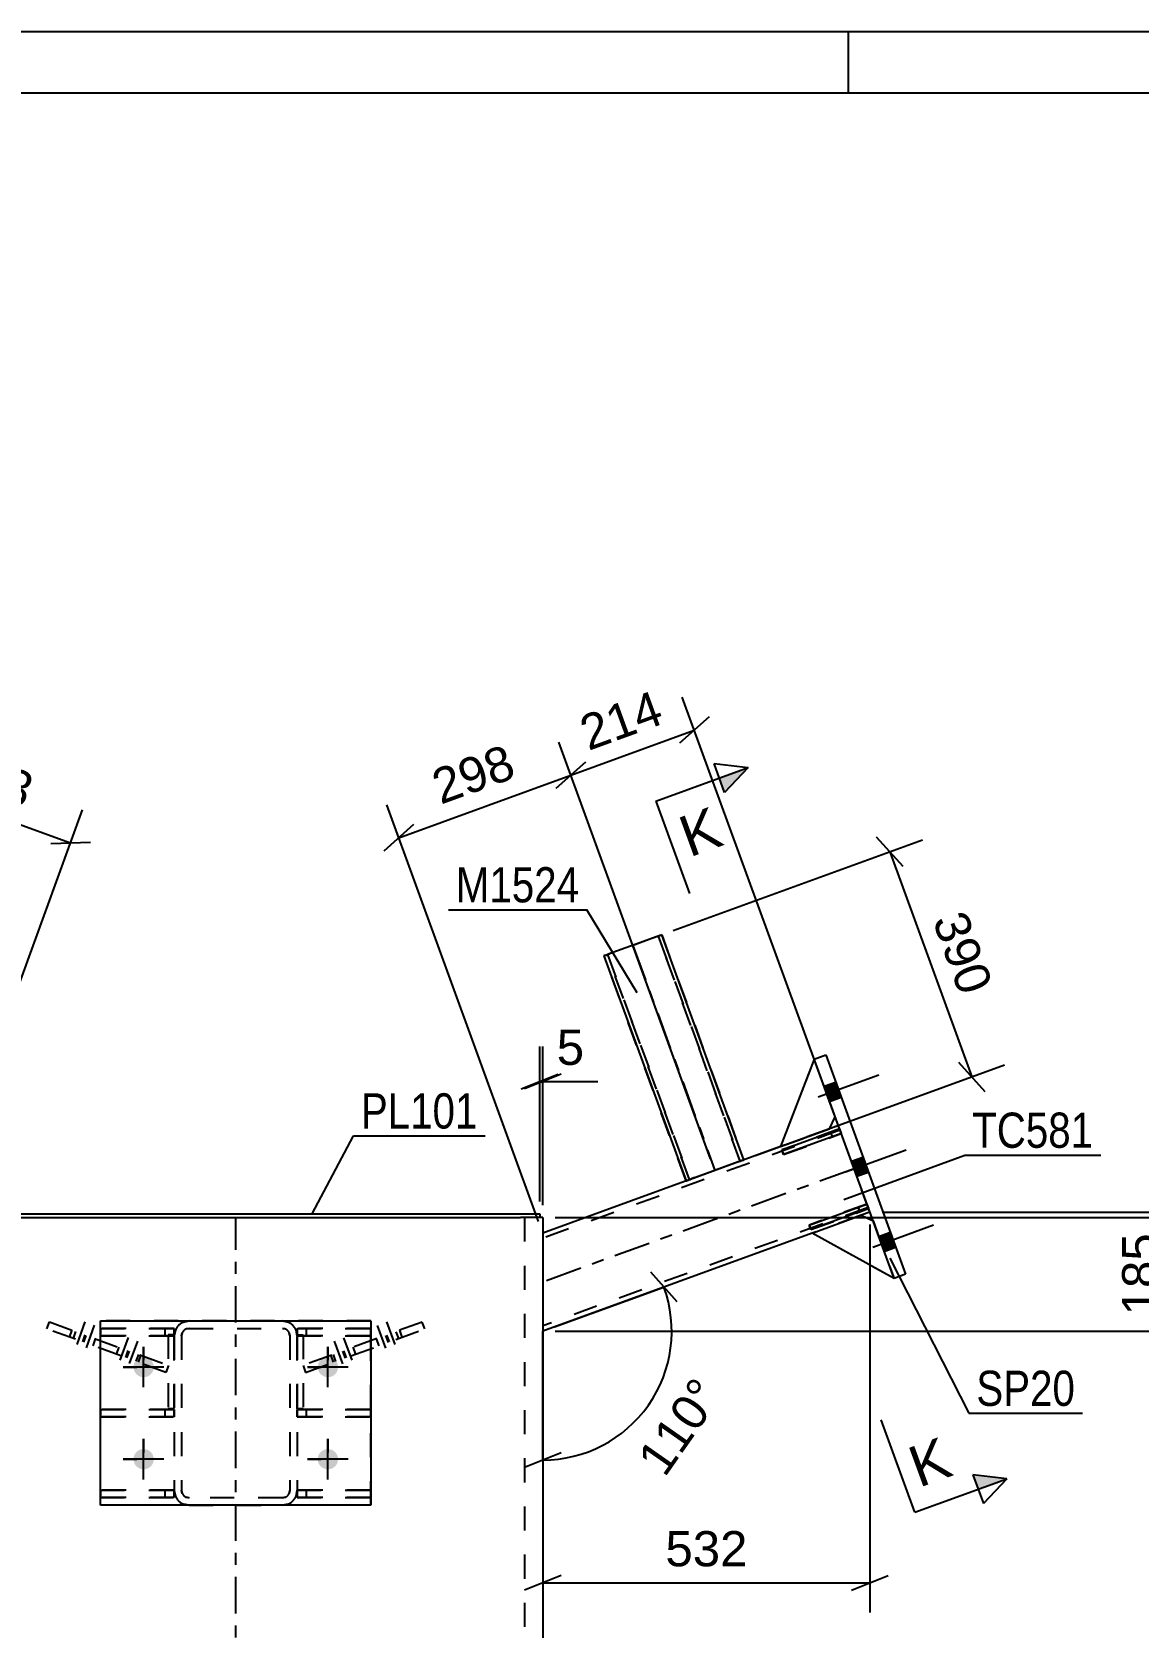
# Model space of a CAD drawing. Header units: millimetres. Extents: x 0 to 841, y 0 to 594.
# Drawn here: x 354.5 to 444.6, y 464.1 to 594 of the extents above; entities that cross this region are included whole.
import ezdxf

# ---------------------------------------------------------------- set-up
doc = ezdxf.new("R2010")
doc.units = ezdxf.units.MM
doc.linetypes.add('DXK_LINE_DOT2', pattern=[3.9198, 1.9599, -1.9599])
doc.linetypes.add('DXK_LINE_DOT3', pattern=[5.9187, 2.979, -0.9799, 0.9799, -0.9799])
doc.styles.add('Arial', font='arial.ttf', dxfattribs={"height": 0.2})
doc.styles.add('Arial Narrow', font='ARIALN.TTF', dxfattribs={"height": 0.2})

# ---------------------------------------------------------------- blocks, each defined once
blk = doc.blocks.new('Unknown-284856302-1131')
at = {"color": 5, "linetype": 'Continuous'}
for p, q in [((841, 594), (0, 594)), ((421, 589), (421, 594)), ((836, 589), (5, 589))]:
    blk.add_line(p, q, dxfattribs=at)
blk = doc.blocks.new('Part-284856302-24089 - 24076')
at = {"color": 7, "linetype": 'DXK_LINE_DOT2'}
for p, q in [((360.11, 488.44), (366.11, 488.44)), ((360.11, 487.84), (360.11, 488.44)), ((365.36, 487.84), (365.36, 488.44)), ((366.11, 488.44), (366.11, 487.84)), ((366.11, 487.84), (360.11, 487.84))]:
    blk.add_line(p, q, dxfattribs=at)
blk = doc.blocks.new('Part-284856302-24077 - 24076')
at = {"color": 7, "linetype": 'DXK_LINE_DOT2'}
for p, q in [((366.2, 488.32), (366.11, 487.86)), ((366.11, 487.86), (366.2, 488.32)), ((367.31, 489.06), (366.85, 488.97)), ((366.85, 488.97), (367.31, 489.06)), ((367.08, 488.42), (367.31, 488.46)), ((367.31, 488.46), (367.08, 488.42)), ((367.31, 489.06), (374.91, 489.06)), ((367.31, 488.46), (374.91, 488.46)), ((375.37, 488.97), (374.91, 489.06)), ((374.91, 489.06), (375.37, 488.97)), ((374.91, 488.46), (375.14, 488.42)), ((375.14, 488.42), (374.91, 488.46)), ((376.11, 487.86), (376.02, 488.32)), ((376.02, 488.32), (376.11, 487.86)), ((366.11, 487.86), (366.11, 475.26)), ((366.71, 487.86), (366.76, 488.09)), ((366.76, 488.09), (366.71, 487.86)), ((366.71, 487.86), (366.71, 475.26)), ((375.46, 488.09), (375.51, 487.86)), ((375.51, 487.86), (375.46, 488.09)), ((375.51, 487.86), (375.51, 475.26)), ((376.11, 487.86), (376.11, 475.26)), ((366.11, 475.26), (366.2, 474.8)), ((366.2, 474.8), (366.11, 475.26)), ((366.76, 475.03), (366.71, 475.26)), ((366.71, 475.26), (366.76, 475.03)), ((366.85, 474.15), (367.31, 474.06)), ((367.31, 474.06), (366.85, 474.15)), ((367.31, 474.66), (367.08, 474.71)), ((367.08, 474.71), (367.31, 474.66)), ((374.91, 474.66), (367.31, 474.66)), ((367.31, 474.06), (374.91, 474.06)), ((375.14, 474.71), (374.91, 474.66)), ((374.91, 474.66), (375.14, 474.71)), ((374.91, 474.06), (375.37, 474.15)), ((375.37, 474.15), (374.91, 474.06)), ((375.51, 475.26), (375.46, 475.03)), ((375.46, 475.03), (375.51, 475.26)), ((376.02, 474.8), (376.11, 475.26)), ((376.11, 475.26), (376.02, 474.8))]:
    blk.add_line(p, q, dxfattribs=at)
at = {"color": 7, "linetype": 'DXK_LINE_DOT3'}
blk.add_line((371.11, 481.56), (371.11, 481.56), dxfattribs=at)
at = {"color": 7, "linetype": 'DXK_LINE_DOT2'}
for centre, radius, start, end in [((367.31, 487.86), 1.2, 112.5, 157.5), ((367.31, 487.86), 1.2, 112.5, 157.5), ((367.31, 487.86), 0.6, 112.5, 157.5), ((367.31, 487.86), 0.6, 112.5, 157.5), ((374.91, 487.86), 0.6, 22.5, 67.5), ((374.91, 487.86), 0.6, 22.5, 67.5), ((374.91, 487.86), 1.2, 22.5, 67.5), ((374.91, 487.86), 1.2, 22.5, 67.5), ((367.31, 475.26), 1.2, 202.5, 247.5), ((367.31, 475.26), 1.2, 202.5, 247.5), ((367.31, 475.26), 0.6, 202.5, 247.5), ((367.31, 475.26), 0.6, 202.5, 247.5), ((374.91, 475.26), 0.6, 292.5, 337.5), ((374.91, 475.26), 0.6, 292.5, 337.5), ((374.91, 475.26), 1.2, 292.5, 337.5), ((374.91, 475.26), 1.2, 292.5, 337.5)]:
    blk.add_arc(centre, radius, start, end, dxfattribs=at)
blk = doc.blocks.new('Part-284856302-24082 - 24076')
at = {"color": 7, "linetype": 'DXK_LINE_DOT2'}
for p, q in [((366.2, 488.32), (366.11, 487.86)), ((366.11, 487.86), (366.2, 488.32)), ((367.31, 489.06), (366.85, 488.97)), ((366.85, 488.97), (367.31, 489.06)), ((367.08, 488.42), (367.31, 488.46)), ((367.31, 488.46), (367.08, 488.42)), ((367.31, 489.06), (374.91, 489.06)), ((367.31, 488.46), (374.91, 488.46)), ((375.37, 488.97), (374.91, 489.06)), ((374.91, 489.06), (375.37, 488.97)), ((374.91, 488.46), (375.14, 488.42)), ((375.14, 488.42), (374.91, 488.46)), ((376.11, 487.86), (376.02, 488.32)), ((376.02, 488.32), (376.11, 487.86)), ((366.11, 487.86), (366.11, 475.26)), ((366.71, 487.86), (366.76, 488.09)), ((366.76, 488.09), (366.71, 487.86)), ((366.71, 487.86), (366.71, 475.26)), ((375.46, 488.09), (375.51, 487.86)), ((375.51, 487.86), (375.46, 488.09)), ((375.51, 487.86), (375.51, 475.26)), ((376.11, 487.86), (376.11, 475.26)), ((366.11, 475.26), (366.2, 474.8)), ((366.2, 474.8), (366.11, 475.26)), ((366.76, 475.03), (366.71, 475.26)), ((366.71, 475.26), (366.76, 475.03)), ((366.85, 474.15), (367.31, 474.06)), ((367.31, 474.06), (366.85, 474.15)), ((367.31, 474.66), (367.08, 474.71)), ((367.08, 474.71), (367.31, 474.66)), ((374.91, 474.66), (367.31, 474.66)), ((367.31, 474.06), (374.91, 474.06)), ((375.14, 474.71), (374.91, 474.66)), ((374.91, 474.66), (375.14, 474.71)), ((374.91, 474.06), (375.37, 474.15)), ((375.37, 474.15), (374.91, 474.06)), ((375.51, 475.26), (375.46, 475.03)), ((375.46, 475.03), (375.51, 475.26)), ((376.02, 474.8), (376.11, 475.26)), ((376.11, 475.26), (376.02, 474.8))]:
    blk.add_line(p, q, dxfattribs=at)
at = {"color": 7, "linetype": 'DXK_LINE_DOT3'}
blk.add_line((371.11, 481.56), (371.11, 481.56), dxfattribs=at)
at = {"color": 7, "linetype": 'DXK_LINE_DOT2'}
for centre, radius, start, end in [((367.31, 487.86), 1.2, 112.5, 157.5), ((367.31, 487.86), 1.2, 112.5, 157.5), ((367.31, 487.86), 0.6, 112.5, 157.5), ((367.31, 487.86), 0.6, 112.5, 157.5), ((374.91, 487.86), 0.6, 22.5, 67.5), ((374.91, 487.86), 0.6, 22.5, 67.5), ((374.91, 487.86), 1.2, 22.5, 67.5), ((374.91, 487.86), 1.2, 22.5, 67.5), ((367.31, 475.26), 1.2, 202.5, 247.5), ((367.31, 475.26), 1.2, 202.5, 247.5), ((367.31, 475.26), 0.6, 202.5, 247.5), ((367.31, 475.26), 0.6, 202.5, 247.5), ((374.91, 475.26), 0.6, 292.5, 337.5), ((374.91, 475.26), 0.6, 292.5, 337.5), ((374.91, 475.26), 1.2, 292.5, 337.5), ((374.91, 475.26), 1.2, 292.5, 337.5)]:
    blk.add_arc(centre, radius, start, end, dxfattribs=at)
blk = doc.blocks.new('Part-284856302-24084 - 24076')
at = {"color": 2, "linetype": 'Continuous'}
for p, q in [((360.11, 474.06), (360.11, 489.06)), ((360.11, 489.06), (382.11, 489.06)), ((382.11, 489.06), (382.11, 474.06)), ((382.11, 474.06), (360.11, 474.06))]:
    blk.add_line(p, q, dxfattribs=at)
blk = doc.blocks.new('Part-284856302-24086 - 24076')
at = {"color": 7, "linetype": 'DXK_LINE_DOT2'}
for p, q in [((360.11, 474.06), (360.11, 489.06)), ((382.11, 489.06), (360.11, 489.06)), ((382.11, 474.06), (382.11, 489.06)), ((382.11, 474.06), (360.11, 474.06))]:
    blk.add_line(p, q, dxfattribs=at)
blk = doc.blocks.new('Part-284856302-24088 - 24076')
at = {"color": 7, "linetype": 'DXK_LINE_DOT2'}
for p, q in [((360.11, 481.86), (366.11, 481.86)), ((360.11, 481.26), (360.11, 481.86)), ((365.36, 481.26), (365.36, 481.86)), ((366.11, 481.86), (366.11, 481.26)), ((366.11, 481.26), (360.11, 481.26))]:
    blk.add_line(p, q, dxfattribs=at)
blk = doc.blocks.new('Part-284856302-24090 - 24076')
at = {"color": 7, "linetype": 'DXK_LINE_DOT2'}
for p, q in [((360.11, 475.29), (366.11, 475.29)), ((360.11, 474.69), (360.11, 475.29)), ((365.36, 474.69), (365.36, 475.29)), ((366.11, 475.29), (366.11, 474.69)), ((366.11, 474.69), (360.11, 474.69))]:
    blk.add_line(p, q, dxfattribs=at)
blk = doc.blocks.new('Part-284856302-24091 - 24076')
at = {"color": 7, "linetype": 'DXK_LINE_DOT2'}
for p, q in [((376.11, 481.26), (376.11, 481.86)), ((376.11, 481.86), (382.11, 481.86)), ((376.86, 481.26), (376.86, 481.86)), ((382.11, 481.86), (382.11, 481.26)), ((382.11, 481.26), (376.11, 481.26))]:
    blk.add_line(p, q, dxfattribs=at)
blk = doc.blocks.new('Part-284856302-24092 - 24076')
at = {"color": 7, "linetype": 'DXK_LINE_DOT2'}
for p, q in [((376.11, 487.84), (376.11, 488.44)), ((376.11, 488.44), (382.11, 488.44)), ((376.86, 487.84), (376.86, 488.44)), ((382.11, 488.44), (382.11, 487.84)), ((382.11, 487.84), (376.11, 487.84))]:
    blk.add_line(p, q, dxfattribs=at)
blk = doc.blocks.new('Part-284856302-24093 - 24076')
at = {"color": 7, "linetype": 'DXK_LINE_DOT2'}
for p, q in [((376.11, 474.69), (376.11, 475.29)), ((376.11, 475.29), (382.11, 475.29)), ((376.86, 474.69), (376.86, 475.29)), ((382.11, 475.29), (382.11, 474.69)), ((382.11, 474.69), (376.11, 474.69))]:
    blk.add_line(p, q, dxfattribs=at)
blk = doc.blocks.new('Part-284856302-24094 - 24076')
at = {"color": 7, "linetype": 'DXK_LINE_DOT2'}
for p, q in [((366.11, 481.86), (360.11, 481.86)), ((360.11, 481.86), (360.11, 481.26)), ((365.36, 481.26), (365.36, 481.86)), ((366.11, 481.26), (366.11, 481.86)), ((360.11, 481.26), (366.11, 481.26))]:
    blk.add_line(p, q, dxfattribs=at)
blk = doc.blocks.new('Part-284856302-24095 - 24076')
at = {"color": 7, "linetype": 'DXK_LINE_DOT2'}
for p, q in [((366.11, 488.44), (360.11, 488.44)), ((360.11, 488.44), (360.11, 487.84)), ((365.36, 487.84), (365.36, 488.44)), ((366.11, 487.84), (366.11, 488.44)), ((360.11, 487.84), (366.11, 487.84))]:
    blk.add_line(p, q, dxfattribs=at)
blk = doc.blocks.new('Part-284856302-24096 - 24076')
at = {"color": 7, "linetype": 'DXK_LINE_DOT2'}
for p, q in [((366.11, 475.29), (360.11, 475.29)), ((360.11, 475.29), (360.11, 474.69)), ((365.36, 474.69), (365.36, 475.29)), ((366.11, 474.69), (366.11, 475.29)), ((360.11, 474.69), (366.11, 474.69))]:
    blk.add_line(p, q, dxfattribs=at)
blk = doc.blocks.new('Part-284856302-24097 - 24076')
at = {"color": 7, "linetype": 'DXK_LINE_DOT2'}
for p, q in [((382.11, 481.86), (376.11, 481.86)), ((376.11, 481.86), (376.11, 481.26)), ((376.86, 481.26), (376.86, 481.86)), ((382.11, 481.26), (382.11, 481.86)), ((376.11, 481.26), (382.11, 481.26))]:
    blk.add_line(p, q, dxfattribs=at)
blk = doc.blocks.new('Part-284856302-24098 - 24076')
at = {"color": 7, "linetype": 'DXK_LINE_DOT2'}
for p, q in [((382.11, 488.44), (376.11, 488.44)), ((376.11, 488.44), (376.11, 487.84)), ((376.86, 487.84), (376.86, 488.44)), ((382.11, 487.84), (382.11, 488.44)), ((376.11, 487.84), (382.11, 487.84))]:
    blk.add_line(p, q, dxfattribs=at)
blk = doc.blocks.new('Part-284856302-24099 - 24076')
at = {"color": 7, "linetype": 'DXK_LINE_DOT2'}
for p, q in [((382.11, 475.29), (376.11, 475.29)), ((376.11, 475.29), (376.11, 474.69)), ((376.86, 474.69), (376.86, 475.29)), ((382.11, 474.69), (382.11, 475.29)), ((376.11, 474.69), (382.11, 474.69))]:
    blk.add_line(p, q, dxfattribs=at)
blk = doc.blocks.new('Part-284856302-24109 - 24076')
at = {"color": 7, "linetype": 'DXK_LINE_DOT2'}
for p, q in [((420.3, 504.6), (396.11, 495.79)), ((419.46, 504.71), (415.47, 503.26)), ((422.73, 497.92), (420.17, 504.97)), ((422.59, 498.3), (396.11, 488.66)), ((422.03, 497.67), (418.03, 496.21)), ((396.11, 496.22), (396.11, 488.23))]:
    blk.add_line(p, q, dxfattribs=at)
at = {"color": 2, "linetype": 'Continuous'}
for p, q in [((420.17, 504.97), (419.46, 504.71)), ((415.47, 503.26), (396.11, 496.22)), ((422.73, 497.92), (422.03, 497.67)), ((418.03, 496.21), (396.11, 488.23))]:
    blk.add_line(p, q, dxfattribs=at)
at = {"color": 7, "linetype": 'DXK_LINE_DOT3'}
blk.add_line((421.45, 501.45), (396.11, 492.23), dxfattribs=at)
blk = doc.blocks.new('Part-284856302-24110 - 24076')
at = {"color": 2, "linetype": 'Continuous'}
for p, q in [((418.2, 510.37), (419.14, 510.72)), ((424.7, 492.52), (418.2, 510.37)), ((419.14, 510.72), (425.64, 492.86)), ((425.64, 492.86), (424.7, 492.52))]:
    blk.add_line(p, q, dxfattribs=at)
blk = doc.blocks.new('Part-284856302-24114 - 24076')
at = {"color": 2, "linetype": 'Continuous'}
for p, q in [((346.36, 497.78), (346.36, 497.48)), ((346.36, 497.78), (395.86, 497.78)), ((346.36, 497.48), (347.93, 497.48)), ((395.86, 497.48), (394.29, 497.48)), ((395.86, 497.78), (395.86, 497.48))]:
    blk.add_line(p, q, dxfattribs=at)
at = {"color": 7, "linetype": 'DXK_LINE_DOT2'}
blk.add_line((347.93, 497.48), (394.29, 497.48), dxfattribs=at)
blk = doc.blocks.new('Part-284856302-24115 - 24076')
at = {"color": 7, "linetype": 'DXK_LINE_DOT2'}
for p, q in [((376.11, 481.92), (376.11, 487.92)), ((376.11, 487.92), (376.61, 487.92)), ((376.61, 487.92), (376.61, 481.92)), ((376.61, 481.92), (376.11, 481.92))]:
    blk.add_line(p, q, dxfattribs=at)
blk = doc.blocks.new('Part-284856302-24121 - 24076')
at = {"color": 7, "linetype": 'DXK_LINE_DOT2'}
for p, q in [((366.11, 487.93), (365.61, 487.93)), ((365.61, 487.93), (365.61, 481.93)), ((366.11, 481.93), (366.11, 487.93)), ((365.61, 481.93), (366.11, 481.93))]:
    blk.add_line(p, q, dxfattribs=at)
blk = doc.blocks.new('Part-284856302-24124 - 24076')
at = {"color": 7, "linetype": 'DXK_LINE_DOT2'}
for p, q in [((405.51, 520.39), (401.4, 518.9)), ((405.34, 520.33), (401.4, 518.9)), ((405.43, 520.36), (401.55, 518.95)), ((405.43, 520.36), (405.34, 520.33)), ((405.43, 520.36), (405.49, 520.39)), ((405.49, 520.39), (405.43, 520.36)), ((405.49, 520.39), (405.51, 520.39)), ((405.51, 520.39), (405.49, 520.39)), ((405.63, 520.44), (405.51, 520.39)), ((405.51, 520.39), (405.51, 520.39)), ((412.18, 502.07), (405.51, 520.39)), ((405.51, 520.39), (412.18, 502.07)), ((405.75, 520.48), (405.63, 520.44)), ((405.79, 520.5), (405.75, 520.48)), ((405.79, 520.5), (412.47, 502.18)), ((401.14, 518.8), (401.09, 518.79)), ((407.77, 500.47), (401.09, 518.79)), ((401.26, 518.85), (401.14, 518.8)), ((401.4, 518.9), (401.26, 518.85)), ((401.37, 518.89), (401.4, 518.9)), ((401.37, 518.89), (401.4, 518.9)), ((401.37, 518.89), (401.37, 518.89)), ((408.05, 500.57), (401.37, 518.89)), ((401.37, 518.89), (408.05, 500.57)), ((401.4, 518.9), (401.44, 518.91)), ((401.44, 518.91), (401.46, 518.92)), ((401.46, 518.92), (401.55, 518.95)), ((412.18, 502.07), (408.07, 500.58)), ((412.01, 502.01), (408.07, 500.58)), ((412.1, 502.04), (408.22, 500.63)), ((412.1, 502.04), (412.01, 502.01)), ((412.1, 502.04), (412.16, 502.07)), ((412.16, 502.07), (412.1, 502.04)), ((412.16, 502.07), (412.18, 502.07)), ((412.18, 502.07), (412.16, 502.07)), ((412.18, 502.07), (412.3, 502.12)), ((412.18, 502.07), (412.18, 502.07)), ((412.3, 502.12), (412.42, 502.16)), ((412.42, 502.16), (412.47, 502.18)), ((407.77, 500.47), (407.81, 500.48)), ((407.81, 500.48), (407.93, 500.53)), ((407.93, 500.53), (408.07, 500.58)), ((408.05, 500.57), (408.07, 500.58)), ((408.05, 500.57), (408.07, 500.58)), ((408.05, 500.57), (408.05, 500.57)), ((408.07, 500.58), (408.12, 500.59)), ((408.12, 500.59), (408.13, 500.6)), ((408.13, 500.6), (408.22, 500.63))]:
    blk.add_line(p, q, dxfattribs=at)
at = {"color": 2, "linetype": 'Continuous'}
for p, q in [((405.44, 520.37), (401.44, 518.91)), ((405.44, 520.37), (405.63, 520.44)), ((405.63, 520.44), (405.75, 520.48)), ((405.75, 520.48), (405.79, 520.5)), ((405.79, 520.5), (405.79, 520.5)), ((412.47, 502.18), (405.79, 520.5)), ((401.09, 518.79), (401.14, 518.8)), ((401.09, 518.79), (401.09, 518.79)), ((401.09, 518.79), (407.77, 500.47)), ((401.14, 518.8), (401.26, 518.85)), ((401.26, 518.85), (401.44, 518.91)), ((412.12, 502.05), (408.12, 500.59)), ((412.3, 502.12), (412.12, 502.05)), ((412.42, 502.16), (412.3, 502.12)), ((412.47, 502.18), (412.42, 502.16)), ((412.47, 502.18), (412.47, 502.18)), ((407.81, 500.48), (407.77, 500.47)), ((407.77, 500.47), (407.77, 500.47)), ((407.93, 500.53), (407.81, 500.48)), ((408.12, 500.59), (407.93, 500.53))]:
    blk.add_line(p, q, dxfattribs=at)
at = {"color": 7, "linetype": 'DXK_LINE_DOT3'}
blk.add_line((403.44, 519.64), (410.12, 501.32), dxfattribs=at)
blk = doc.blocks.new('Part-284856302-24125 - 24076')
at = {"color": 2, "linetype": 'Continuous'}
for p, q in [((349.11, 497.48), (394.29, 497.48)), ((395.86, 497.48), (395.88, 497.48)), ((396.11, 497.48), (395.88, 497.48)), ((396.11, 497.48), (396.11, 435.66))]:
    blk.add_line(p, q, dxfattribs=at)
at = {"color": 7, "linetype": 'DXK_LINE_DOT3'}
blk.add_line((371.11, 435.66), (371.11, 497.48), dxfattribs=at)
at = {"color": 7, "linetype": 'DXK_LINE_DOT2'}
for p, q in [((395.88, 497.48), (394.29, 497.48)), ((394.61, 497.48), (394.61, 435.66))]:
    blk.add_line(p, q, dxfattribs=at)
blk = doc.blocks.new('Part-284856302-24146 - 24076')
at = {"color": 7, "linetype": 'DXK_LINE_DOT2'}
for p, q in [((386.29, 488.97), (376.59, 485.44)), ((376.79, 484.87), (386.5, 488.41)), ((384.67, 487.74), (384.47, 488.31)), ((386.5, 488.41), (386.29, 488.97)), ((378.84, 486.26), (379.05, 485.7)), ((376.59, 485.44), (376.79, 484.87))]:
    blk.add_line(p, q, dxfattribs=at)
blk = doc.blocks.new('Part-284856302-24149 - 24076')
at = {"color": 7, "linetype": 'DXK_LINE_DOT2'}
for p, q in [((355.73, 488.42), (355.94, 488.98)), ((365.43, 484.88), (355.73, 488.42)), ((355.94, 488.98), (365.64, 485.45)), ((357.76, 488.32), (357.55, 487.75)), ((363.19, 485.7), (363.4, 486.26)), ((365.64, 485.45), (365.43, 484.88))]:
    blk.add_line(p, q, dxfattribs=at)
blk = doc.blocks.new('Part-284856302-24150 - 24076')
at = {"color": 2, "linetype": 'Continuous'}
for p, q in [((418.03, 496.21), (422.03, 497.67)), ((422.03, 497.67), (422.99, 497.22)), ((424.7, 492.52), (418.03, 496.21))]:
    blk.add_line(p, q, dxfattribs=at)
at = {"color": 7, "linetype": 'DXK_LINE_DOT2'}
blk.add_line((422.99, 497.22), (424.7, 492.52), dxfattribs=at)
blk = doc.blocks.new('Part-284856302-24151 - 24076')
at = {"color": 7, "linetype": 'DXK_LINE_DOT2'}
for p, q in [((418.03, 496.21), (422.03, 497.67)), ((422.03, 497.67), (422.99, 497.22)), ((424.7, 492.52), (418.03, 496.21)), ((422.99, 497.22), (424.7, 492.52))]:
    blk.add_line(p, q, dxfattribs=at)
blk = doc.blocks.new('Part-284856302-24152 - 24076')
at = {"color": 2, "linetype": 'Continuous'}
for p, q in [((418.2, 510.37), (415.47, 503.26)), ((419.46, 504.71), (419.91, 505.68)), ((415.47, 503.26), (419.46, 504.71))]:
    blk.add_line(p, q, dxfattribs=at)
at = {"color": 7, "linetype": 'DXK_LINE_DOT2'}
blk.add_line((419.91, 505.68), (418.2, 510.37), dxfattribs=at)
blk = doc.blocks.new('Part-284856302-24153 - 24076')
at = {"color": 7, "linetype": 'DXK_LINE_DOT2'}
for p, q in [((418.2, 510.37), (415.47, 503.26)), ((419.91, 505.68), (418.2, 510.37)), ((419.46, 504.71), (419.91, 505.68)), ((415.47, 503.26), (419.46, 504.71))]:
    blk.add_line(p, q, dxfattribs=at)
blk = doc.blocks.new('Part-284856302-24154 - 24076')
at = {"color": 2, "linetype": 'Continuous'}
for p, q in [((417.79, 496.87), (422.49, 498.58)), ((422.63, 498.21), (417.93, 496.5)), ((422.49, 498.58), (422.63, 498.21)), ((417.93, 496.5), (417.79, 496.87))]:
    blk.add_line(p, q, dxfattribs=at)
at = {"color": 7, "linetype": 'DXK_LINE_DOT2'}
blk.add_line((421.92, 497.95), (421.79, 498.32), dxfattribs=at)
blk = doc.blocks.new('Part-284856302-24155 - 24076')
at = {"color": 2, "linetype": 'Continuous'}
for p, q in [((415.57, 502.98), (420.27, 504.69)), ((420.41, 504.31), (415.71, 502.6)), ((420.27, 504.69), (420.41, 504.31)), ((415.71, 502.6), (415.57, 502.98))]:
    blk.add_line(p, q, dxfattribs=at)
at = {"color": 7, "linetype": 'DXK_LINE_DOT2'}
blk.add_line((419.7, 504.06), (419.56, 504.43), dxfattribs=at)
blk = doc.blocks.new('Part-284856302-24156 - 24076')
at = {"color": 7, "linetype": 'DXK_LINE_DOT2'}
for p, q in [((422.49, 498.58), (417.79, 496.87)), ((417.93, 496.5), (422.63, 498.21)), ((421.79, 498.32), (421.92, 497.95)), ((422.63, 498.21), (422.49, 498.58)), ((417.79, 496.87), (417.93, 496.5))]:
    blk.add_line(p, q, dxfattribs=at)
blk = doc.blocks.new('Part-284856302-24157 - 24076')
at = {"color": 7, "linetype": 'DXK_LINE_DOT2'}
for p, q in [((420.27, 504.69), (415.57, 502.98)), ((415.71, 502.6), (420.41, 504.31)), ((419.7, 504.06), (419.56, 504.43)), ((420.41, 504.31), (420.27, 504.69)), ((415.57, 502.98), (415.71, 502.6))]:
    blk.add_line(p, q, dxfattribs=at)
blk = doc.blocks.new('Bolt-284856302-24183 - 24076')
at = {"linetype": 'Continuous'}
for points in [[(362.79, 485.31, -1), (364.44, 485.31, -1)], [(377.79, 485.31, -1), (379.44, 485.31, -1)], [(362.79, 477.81, -1), (364.44, 477.81, -1)], [(377.79, 477.81, -1), (379.44, 477.81, -1)]]:
    blk.add_hatch(color=1, dxfattribs=at).paths.add_polyline_path(points)
at = {"color": 1, "linetype": 'Continuous'}
for p, q in [((363.61, 483.66), (363.61, 486.96)), ((378.61, 483.66), (378.61, 486.96)), ((365.26, 485.31), (361.96, 485.31)), ((380.26, 485.31), (376.96, 485.31)), ((363.61, 476.16), (363.61, 479.46)), ((378.61, 476.16), (378.61, 479.46)), ((365.26, 477.81), (361.96, 477.81)), ((380.26, 477.81), (376.96, 477.81))]:
    blk.add_line(p, q, dxfattribs=at)
blk = doc.blocks.new('Bolt-284856302-24185 - 24076')
at = {"color": 1, "linetype": 'Continuous'}
for p, q in [((363.61, 486.96), (363.61, 485.86)), ((378.61, 486.96), (378.61, 485.86)), ((361.96, 485.31), (363.06, 485.31)), ((363.61, 483.66), (363.61, 484.76)), ((365.26, 485.31), (364.16, 485.31)), ((376.96, 485.31), (378.06, 485.31)), ((378.61, 483.66), (378.61, 484.76)), ((380.26, 485.31), (379.16, 485.31)), ((363.61, 479.46), (363.61, 478.36)), ((378.61, 479.46), (378.61, 478.36)), ((361.96, 477.81), (363.06, 477.81)), ((363.61, 476.16), (363.61, 477.26)), ((365.26, 477.81), (364.16, 477.81)), ((376.96, 477.81), (378.06, 477.81)), ((378.61, 476.16), (378.61, 477.26)), ((380.26, 477.81), (379.16, 477.81))]:
    blk.add_line(p, q, dxfattribs=at)
blk = doc.blocks.new('Bolt-284856302-24187 - 24076')
at = {"linetype": 'Continuous'}
for points in [[(420.39, 507.29), (419.94, 508.51), (419, 508.17), (419.45, 506.94)], [(420.39, 507.29), (419.94, 508.51), (419, 508.17), (419.45, 506.94)], [(420.39, 507.29), (419.94, 508.51), (419, 508.17), (419.45, 506.94)], [(422.61, 501.18), (422.17, 502.4), (421.23, 502.06), (421.67, 500.84)], [(422.61, 501.18), (422.17, 502.4), (421.23, 502.06), (421.67, 500.84)], [(424.83, 495.07), (424.39, 496.29), (423.45, 495.95), (423.89, 494.73)], [(424.83, 495.07), (424.39, 496.29), (423.45, 495.95), (423.89, 494.73)], [(424.83, 495.07), (424.39, 496.29), (423.45, 495.95), (423.89, 494.73)]]:
    blk.add_hatch(color=1, dxfattribs=at).paths.add_polyline_path(points)
at = {"color": 1, "linetype": 'Continuous'}
for p, q in [((418.52, 507.3), (423.45, 509.09)), ((418.52, 507.3), (423.45, 509.09)), ((418.52, 507.3), (423.45, 509.09)), ((419, 508.17), (419.94, 508.51)), ((419, 508.17), (419.94, 508.51)), ((419, 508.17), (419.94, 508.51)), ((419.45, 506.94), (420.39, 507.29)), ((419.45, 506.94), (420.39, 507.29)), ((419.45, 506.94), (420.39, 507.29)), ((420.74, 501.19), (425.68, 502.99)), ((420.74, 501.19), (425.68, 502.99)), ((421.23, 502.06), (422.17, 502.4)), ((421.23, 502.06), (422.17, 502.4)), ((421.67, 500.84), (422.61, 501.18)), ((421.67, 500.84), (422.61, 501.18)), ((422.97, 495.08), (427.9, 496.88)), ((422.97, 495.08), (427.9, 496.88)), ((422.97, 495.08), (427.9, 496.88)), ((423.45, 495.95), (424.39, 496.29)), ((423.45, 495.95), (424.39, 496.29)), ((423.45, 495.95), (424.39, 496.29)), ((423.89, 494.73), (424.83, 495.07)), ((423.89, 494.73), (424.83, 495.07)), ((423.89, 494.73), (424.83, 495.07))]:
    blk.add_line(p, q, dxfattribs=at)
blk = doc.blocks.new('Bolt-284856302-24191 - 24076')
at = {"color": 1, "linetype": 'DXK_LINE_DOT2'}
for p, q in [((382.62, 488.7), (383.91, 485.18)), ((383.39, 488.98), (384.67, 485.45)), ((379.12, 487.42), (380.4, 483.9)), ((379.88, 487.7), (381.16, 484.18)), ((382.54, 487.61), (382.75, 487.04)), ((383.31, 487.88), (383.51, 487.32)), ((383.39, 487.91), (383.59, 487.35)), ((384.15, 488.19), (384.36, 487.63)), ((379.04, 486.33), (379.24, 485.77)), ((379.8, 486.61), (380.01, 486.04)), ((379.88, 486.64), (380.09, 486.07)), ((380.65, 486.92), (380.85, 486.35))]:
    blk.add_line(p, q, dxfattribs=at)
blk = doc.blocks.new('Bolt-284856302-24194 - 24076')
at = {"color": 1, "linetype": 'DXK_LINE_DOT2'}
for p, q in [((358.84, 488.99), (357.56, 485.46)), ((359.6, 488.71), (358.31, 485.19)), ((358.08, 488.2), (357.87, 487.64)), ((358.83, 487.93), (358.63, 487.36)), ((358.92, 487.89), (358.72, 487.33)), ((359.68, 487.62), (359.47, 487.05)), ((362.35, 487.71), (361.07, 484.18)), ((363.11, 487.43), (361.82, 483.91)), ((361.59, 486.92), (361.38, 486.36)), ((362.34, 486.65), (362.14, 486.08)), ((362.43, 486.61), (362.23, 486.05)), ((363.19, 486.34), (362.98, 485.78))]:
    blk.add_line(p, q, dxfattribs=at)
blk = doc.blocks.new('AngleDimension-284856302-28737 - 24076')
at = {"color": 7, "linetype": 'Continuous'}
for p, q in [((407.05, 490.62), (404.89, 493.03)), ((405.97, 491.82), (396.11, 488.23)), ((397.05, 488.58), (405.97, 491.82)), ((396.11, 477.74), (396.11, 488.23)), ((397.61, 478.34), (394.61, 477.14))]:
    blk.add_line(p, q, dxfattribs=at)
blk.add_arc((396.11, 488.23), 10.49, 270, 20, dxfattribs=at)
at = {"color": 0}
blk.add_wipeout([(411.6, 483.17), (408.16, 485.58), (402.73, 477.82), (406.17, 475.41)], dxfattribs=at)
at = {"color": 3, "style": 'Arial'}
blk.add_text('110°', height=2.865, rotation=54.9982, dxfattribs=at).set_placement((406.02, 476.25))
blk = doc.blocks.new('StraightDimension-284856302-28333 - 24076')
at = {"color": 7, "linetype": 'Continuous'}
for p, q in [((446.88, 499.42), (448.08, 496.42)), ((448.08, 495.98), (446.88, 498.98)), ((397.11, 497.48), (464.4, 497.48)), ((423.73, 497.92), (477, 497.92)), ((447.48, 497.48), (447.48, 497.92))]:
    blk.add_line(p, q, dxfattribs=at)
at = {"color": 0, "linetype": 'Continuous'}
blk.add_wipeout([(477.6, 498.52), (477.6, 502.72), (465.28, 502.72), (465.28, 498.52)], dxfattribs=at)
at = {"color": 0}
blk.add_wipeout([(452.43, 499.41), (448.23, 499.41), (448.23, 495.99), (452.43, 495.99)], dxfattribs=at)
at = {"color": 3, "linetype": 'Continuous', "style": 'Arial'}
blk.add_text('12759', height=2.865, dxfattribs=at).set_placement((465.88, 499.12))
at = {"color": 3, "style": 'Arial'}
blk.add_text('9', height=2.87, rotation=90.0002, dxfattribs=at).set_placement((451.83, 496.59))
blk = doc.blocks.new('StraightDimension-284856302-28334 - 24076')
at = {"color": 7, "linetype": 'Continuous'}
for p, q in [((446.88, 498.98), (448.08, 495.98)), ((397.11, 497.48), (464.4, 497.48)), ((447.48, 488.23), (447.48, 497.48)), ((448.08, 486.73), (446.88, 489.73)), ((397.11, 488.23), (459.9, 488.23))]:
    blk.add_line(p, q, dxfattribs=at)
at = {"color": 0, "linetype": 'Continuous'}
blk.add_wipeout([(465, 498.08), (465, 502.28), (452.68, 502.28), (452.68, 498.08)], dxfattribs=at)
at = {"color": 0}
blk.add_wipeout([(446.73, 496.79), (442.53, 496.79), (442.53, 488.92), (446.73, 488.92)], dxfattribs=at)
at = {"color": 3, "linetype": 'Continuous', "style": 'Arial'}
blk.add_text('12750', height=2.865, dxfattribs=at).set_placement((453.28, 498.68))
at = {"color": 3, "style": 'Arial'}
blk.add_text('185', height=2.865, rotation=90.0002, dxfattribs=at).set_placement((446.13, 489.52))
blk = doc.blocks.new('StraightDimension-284856302-28335 - 24076')
at = {"color": 7, "linetype": 'Continuous'}
for p, q in [((448.08, 486.73), (446.88, 489.73)), ((397.11, 488.23), (459.9, 488.23)), ((447.48, 384.37), (447.48, 488.23)), ((446.88, 385.87), (448.08, 382.87)), ((411.21, 384.37), (457.68, 384.37))]:
    blk.add_line(p, q, dxfattribs=at)
at = {"color": 0}
blk.add_wipeout([(446.73, 441.35), (442.53, 441.35), (442.53, 431.26), (446.73, 431.26)], dxfattribs=at)
at = {"color": 3, "style": 'Arial'}
blk.add_text('3223', height=2.865, rotation=90.0002, dxfattribs=at).set_placement((446.13, 431.86))
at = {"color": 0, "linetype": 'Continuous'}
blk.add_wipeout([(460.5, 488.83), (460.5, 493.03), (448.18, 493.03), (448.18, 488.83)], dxfattribs=at)
at = {"color": 3, "linetype": 'Continuous', "style": 'Arial'}
blk.add_text('12565', height=2.865, dxfattribs=at).set_placement((448.78, 489.43))
blk = doc.blocks.new('StraightDimension-284856302-28457 - 24076')
at = {"color": 7, "linetype": 'Continuous'}
for p, q in [((422.73, 496.92), (422.73, 465.34)), ((396.11, 487.23), (396.11, 465.34)), ((397.61, 468.34), (394.61, 467.14)), ((396.11, 467.74), (422.73, 467.74)), ((421.23, 467.14), (424.23, 468.34))]:
    blk.add_line(p, q, dxfattribs=at)
at = {"color": 0}
blk.add_wipeout([(413.36, 468.49), (413.36, 472.69), (405.49, 472.69), (405.49, 468.49)], dxfattribs=at)
at = {"color": 3, "style": 'Arial'}
blk.add_text('532', height=2.865, dxfattribs=at).set_placement((406.09, 469.09))
blk = doc.blocks.new('StraightDimension-284856302-28498 - 24076')
at = {"color": 7, "linetype": 'Continuous'}
for p, q in [((331.77, 502.51), (343.96, 536)), ((344.6, 533.38), (341.37, 533.27)), ((342.98, 533.33), (357.67, 527.98)), ((346.45, 497.17), (358.64, 530.66)), ((356.05, 527.93), (359.28, 528.03))]:
    blk.add_line(p, q, dxfattribs=at)
at = {"color": 0}
blk.add_wipeout([(354.28, 530.01), (355.72, 533.96), (348.32, 536.65), (346.88, 532.7)], dxfattribs=at)
at = {"color": 3, "style": 'Arial'}
blk.add_text('313', height=2.865, rotation=-20.002, dxfattribs=at).set_placement((347.65, 533.06))
blk = doc.blocks.new('StraightDimension-284856302-28577 - 24076')
at = {"color": 7, "linetype": 'Continuous'}
for p, q in [((419.82, 505.92), (407.46, 539.84)), ((409.64, 538.24), (407.23, 536.09)), ((398.39, 533.5), (408.44, 537.16)), ((409.77, 502.26), (397.42, 536.18)), ((397.19, 532.43), (399.6, 534.58))]:
    blk.add_line(p, q, dxfattribs=at)
at = {"color": 0}
blk.add_wipeout([(406.86, 537.39), (405.42, 541.33), (398.02, 538.64), (399.46, 534.69)], dxfattribs=at)
at = {"color": 3, "style": 'Arial'}
blk.add_text('214', height=2.865, rotation=20.0191, dxfattribs=at).set_placement((399.82, 535.46))
blk = doc.blocks.new('StraightDimension-284856302-28578 - 24076')
at = {"color": 7, "linetype": 'Continuous'}
for p, q in [((409.77, 502.26), (397.42, 536.18)), ((397.19, 532.43), (399.6, 534.58)), ((384.39, 528.4), (398.39, 533.5)), ((395.77, 497.16), (383.41, 531.08)), ((385.59, 529.48), (383.18, 527.32))]:
    blk.add_line(p, q, dxfattribs=at)
at = {"color": 0}
blk.add_wipeout([(394.83, 533), (393.39, 536.95), (386, 534.26), (387.43, 530.31)], dxfattribs=at)
at = {"color": 3, "style": 'Arial'}
blk.add_text('298', height=2.865, rotation=20.0191, dxfattribs=at).set_placement((387.79, 531.08))
blk = doc.blocks.new('StraightDimension-284856302-28682 - 24076')
at = {"color": 7, "linetype": 'Continuous'}
for p, q in [((406.73, 520.84), (427.03, 528.23)), ((425.43, 526.05), (423.27, 528.46)), ((424.35, 527.26), (431.02, 508.94)), ((413.41, 502.52), (433.7, 509.91)), ((429.95, 510.14), (432.1, 507.73))]:
    blk.add_line(p, q, dxfattribs=at)
at = {"color": 0}
blk.add_wipeout([(429.74, 514.66), (433.68, 516.09), (430.99, 523.49), (427.04, 522.05)], dxfattribs=at)
at = {"color": 3, "style": 'Arial'}
blk.add_text('390', height=2.865, rotation=-69.9868, dxfattribs=at).set_placement((427.81, 521.69))
blk = doc.blocks.new('StraightDimension-284856302-28861 - 24076')
at = {"color": 7, "linetype": 'Continuous'}
for p, q in [((395.86, 498.78), (395.86, 511.41)), ((396.11, 498.48), (396.11, 511.41)), ((394.36, 507.96), (397.36, 509.16)), ((397.61, 509.16), (394.61, 507.96)), ((395.86, 508.56), (396.11, 508.56)), ((396.11, 508.56), (400.58, 508.56)), ((396.11, 508.56), (400.58, 508.56))]:
    blk.add_line(p, q, dxfattribs=at)
at = {"color": 0}
blk.add_wipeout([(400.06, 509.31), (400.06, 513.51), (396.64, 513.51), (396.64, 509.31)], dxfattribs=at)
at = {"color": 3, "style": 'Arial'}
blk.add_text('5', height=2.87, dxfattribs=at).set_placement((397.24, 509.91))
blk = doc.blocks.new('Mark-284856302-28794 - 24076')
at = {"color": 0}
blk.add_wipeout([(440.93, 503.16), (440.93, 506.16), (431.06, 506.16), (431.06, 503.16)], dxfattribs=at)
blk.add_wipeout([(440.93, 503.16), (440.93, 506.16), (431.06, 506.16), (431.06, 503.16)], dxfattribs=at)
at = {"color": 30, "linetype": 'Continuous'}
for p, q in [((420.62, 498.95), (430.46, 502.56)), ((430.46, 502.56), (441.53, 502.56))]:
    blk.add_line(p, q, dxfattribs=at)
at = {"color": 3, "style": 'Arial Narrow'}
blk.add_text('TC581', height=2.863, dxfattribs=at).set_placement((431.06, 503.16))
blk = doc.blocks.new('Mark-284856302-28847 - 24076')
at = {"color": 0}
blk.add_wipeout([(399.09, 523.14), (399.09, 526.14), (389.03, 526.14), (389.03, 523.14)], dxfattribs=at)
blk.add_wipeout([(399.09, 523.14), (399.09, 526.14), (389.03, 526.14), (389.03, 523.14)], dxfattribs=at)
at = {"color": 30, "linetype": 'Continuous'}
for p in [(388.43, 522.54), (403.78, 515.78)]:
    blk.add_line(p, (399.69, 522.54), dxfattribs=at)
at = {"color": 3, "style": 'Arial Narrow'}
blk.add_text('M1524', height=2.863, dxfattribs=at).set_placement((389.03, 523.14))
blk = doc.blocks.new('Mark-284856302-28797 - 24076')
at = {"color": 0}
blk.add_wipeout([(439.44, 482.15), (439.44, 485.15), (431.4, 485.15), (431.4, 482.15)], dxfattribs=at)
blk.add_wipeout([(439.44, 482.15), (439.44, 485.15), (431.4, 485.15), (431.4, 482.15)], dxfattribs=at)
at = {"color": 30, "linetype": 'Continuous'}
for p, q in [((424.36, 494.17), (430.8, 481.55)), ((430.8, 481.55), (440.04, 481.55))]:
    blk.add_line(p, q, dxfattribs=at)
at = {"color": 3, "style": 'Arial Narrow'}
blk.add_text('SP20', height=2.863, dxfattribs=at).set_placement((431.4, 482.15))
blk = doc.blocks.new('Mark-284856302-28870 - 24076')
at = {"color": 0}
blk.add_wipeout([(390.81, 504.73), (390.81, 507.73), (381.3, 507.73), (381.3, 504.73)], dxfattribs=at)
blk.add_wipeout([(390.81, 504.73), (390.81, 507.73), (381.3, 507.73), (381.3, 504.73)], dxfattribs=at)
at = {"color": 30, "linetype": 'Continuous'}
for p, q in [((377.33, 497.78), (380.7, 504.13)), ((380.7, 504.13), (391.41, 504.13))]:
    blk.add_line(p, q, dxfattribs=at)
at = {"color": 3, "style": 'Arial Narrow'}
blk.add_text('PL101', height=2.863, dxfattribs=at).set_placement((381.3, 504.73))
blk = doc.blocks.new('SectionMark-284856302-35153 - 24076')
at = {"linetype": 'Continuous'}
for points in [[(410.9, 532.08), (410.48, 533.25), (412.83, 534.11)], [(431.55, 475.37), (431.12, 476.54), (433.89, 476.22)]]:
    blk.add_hatch(color=6, dxfattribs=at).paths.add_polyline_path(points)
at = {"color": 6, "linetype": 'Continuous'}
for p, q in [((410.9, 532.08), (410.05, 534.43)), ((410.05, 534.43), (412.83, 534.11)), ((412.83, 534.11), (410.9, 532.08)), ((433.89, 476.22), (431.12, 476.54)), ((431.12, 476.54), (431.97, 474.19)), ((433.89, 476.22), (431.97, 474.19))]:
    blk.add_line(p, q, dxfattribs=at)
at = {"color": 0, "linetype": 'Continuous'}
for points in [[(410.97, 527.84), (409.77, 531.13), (406.85, 530.07), (408.04, 526.78)], [(429.64, 476.54), (428.44, 479.83), (425.52, 478.76), (426.72, 475.47)]]:
    blk.add_wipeout(points, dxfattribs=at)
at = {"color": 6, "linetype": 'Continuous'}
for p, q in [((405.31, 531.37), (412.83, 534.11)), ((405.31, 531.37), (408.04, 523.85)), ((426.38, 473.49), (423.64, 481.01)), ((426.38, 473.49), (433.89, 476.22))]:
    blk.add_line(p, q, dxfattribs=at)
at = {"color": 3, "linetype": 'Continuous', "style": 'Arial'}
for p in [(408.04, 526.78), (426.72, 475.47)]:
    blk.add_text('K', height=3.34, rotation=20.002, dxfattribs=at).set_placement(p)

msp = doc.modelspace()

# ---------------------------------------------------------------- block references
for name in ['Unknown-284856302-1131', 'Part-284856302-24124 - 24076', 'Part-284856302-24152 - 24076', 'Part-284856302-24153 - 24076', 'Part-284856302-24110 - 24076', 'Bolt-284856302-24187 - 24076', 'Part-284856302-24109 - 24076', 'Part-284856302-24155 - 24076', 'Part-284856302-24157 - 24076', 'Part-284856302-24125 - 24076', 'Part-284856302-24114 - 24076', 'Part-284856302-24154 - 24076', 'Part-284856302-24156 - 24076', 'Part-284856302-24150 - 24076', 'Part-284856302-24151 - 24076', 'Part-284856302-24149 - 24076', 'Bolt-284856302-24194 - 24076', 'Part-284856302-24084 - 24076', 'Part-284856302-24086 - 24076', 'Part-284856302-24089 - 24076', 'Part-284856302-24095 - 24076', 'Part-284856302-24077 - 24076', 'Part-284856302-24082 - 24076', 'Part-284856302-24092 - 24076', 'Part-284856302-24098 - 24076', 'Part-284856302-24146 - 24076', 'Bolt-284856302-24191 - 24076', 'Part-284856302-24121 - 24076', 'Part-284856302-24115 - 24076', 'Bolt-284856302-24183 - 24076', 'Bolt-284856302-24185 - 24076', 'Part-284856302-24088 - 24076', 'Part-284856302-24094 - 24076', 'Part-284856302-24091 - 24076', 'Part-284856302-24097 - 24076', 'Part-284856302-24090 - 24076', 'Part-284856302-24096 - 24076', 'Part-284856302-24093 - 24076', 'Part-284856302-24099 - 24076']:
    msp.add_blockref(name, (0, 0))

# ---------------------------------------------------------------- next in the draw order: block references
for name in ['StraightDimension-284856302-28498 - 24076', 'StraightDimension-284856302-28333 - 24076', 'AngleDimension-284856302-28737 - 24076']:
    msp.add_blockref(name, (0, 0))

# ---------------------------------------------------------------- next in the draw order: block references
msp.add_blockref('StraightDimension-284856302-28334 - 24076', (0, 0))

# ---------------------------------------------------------------- next in the draw order: block references
for name in ['StraightDimension-284856302-28577 - 24076', 'StraightDimension-284856302-28335 - 24076']:
    msp.add_blockref(name, (0, 0))

# ---------------------------------------------------------------- next in the draw order: block references
msp.add_blockref('StraightDimension-284856302-28457 - 24076', (0, 0))

# ---------------------------------------------------------------- next in the draw order: block references
for name in ['StraightDimension-284856302-28578 - 24076', 'Mark-284856302-28797 - 24076']:
    msp.add_blockref(name, (0, 0))

# ---------------------------------------------------------------- next in the draw order: block references
for name in ['StraightDimension-284856302-28682 - 24076', 'Mark-284856302-28847 - 24076', 'StraightDimension-284856302-28861 - 24076', 'Mark-284856302-28870 - 24076']:
    msp.add_blockref(name, (0, 0))

# ---------------------------------------------------------------- next in the draw order: block references
msp.add_blockref('Mark-284856302-28794 - 24076', (0, 0))

# ---------------------------------------------------------------- next in the draw order: block references
msp.add_blockref('SectionMark-284856302-35153 - 24076', (0, 0))

doc.saveas('drawing.dxf')
